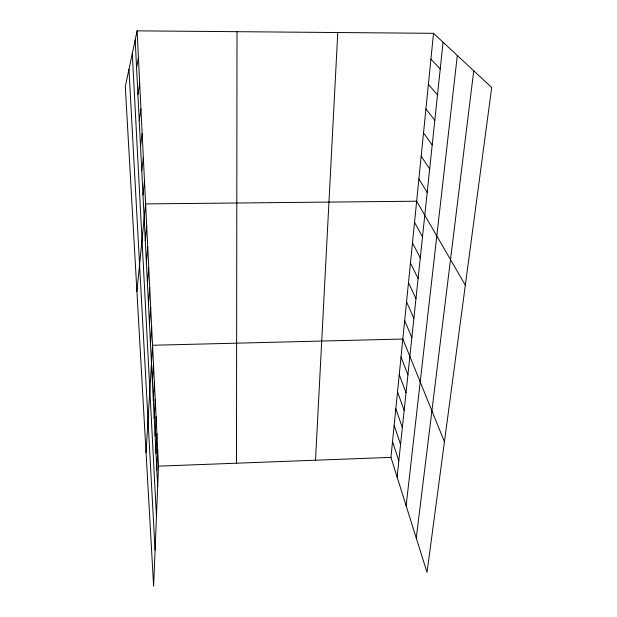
<?xml version="1.0" encoding="UTF-8"?>
<svg xmlns="http://www.w3.org/2000/svg" width="617" height="617" viewBox="0 0 617 617"><rect width="100%" height="100%" fill="white"/><g stroke="black" fill="none" stroke-linecap="round" stroke-linejoin="round"><path stroke-width="0.93" d="M236.488 463.205L237.013 31.683M137.105 30.85L158.5 466.151L153.625 586.15L125.305 86.611L137.105 30.85L433.512 33.326L491.695 87.506L427.018 572.36L390.947 457.374L433.512 33.326M156.834 470.123L157.697 449.963M155.985 453.294L156.888 433.435M155.122 436.096L156.055 416.552M154.235 418.519L155.214 399.307M315.518 460.22L337.777 32.524M153.332 400.541L154.343 381.684M152.407 382.147L153.463 363.675M146.052 452.593L152.553 345.265L402.832 339.026L444.441 441.772M150.494 344.085L151.628 326.439M149.499 324.38L150.687 307.181M148.481 304.212L149.715 287.483M147.44 283.542L148.728 267.323M146.376 262.379L147.71 246.684M145.288 240.684L146.669 225.552M136.92 291.486L145.604 203.911L416.66 201.211L465.326 285.177M397.117 477.041L443.068 42.218M142.982 194.957L144.486 181.059M406.133 505.778L457.313 55.491M141.771 170.832L143.337 157.628M416.259 538.063L473.733 70.785M140.522 146.059L142.149 133.581M139.241 120.616L140.938 108.908M137.923 94.47L139.697 83.58M136.573 67.592L138.416 57.574M158.5 466.151L390.947 457.374M430.921 59.186L440.245 68.942M428.391 84.382L437.492 94.956M425.923 108.939L434.815 120.276M423.524 132.879L432.208 144.941M421.18 156.217L429.671 168.973M418.889 178.992L427.195 192.396M414.547 222.274L422.498 236.851M412.48 242.851L420.27 257.96M410.467 262.958L418.095 278.568M408.493 282.617L415.966 298.705M406.564 301.836L413.884 318.38M404.675 320.632L411.855 337.607M401.019 357.019L407.922 374.781M399.253 374.635L406.025 392.759M397.525 391.88L404.166 410.344M395.829 408.762L402.346 427.558M394.17 425.298L400.564 444.402M392.543 441.502L398.821 460.891M128.968 69.312L155.083 550.241M132.3 53.556L156.448 516.529M135.177 39.951L157.667 486.597"/></g></svg>
